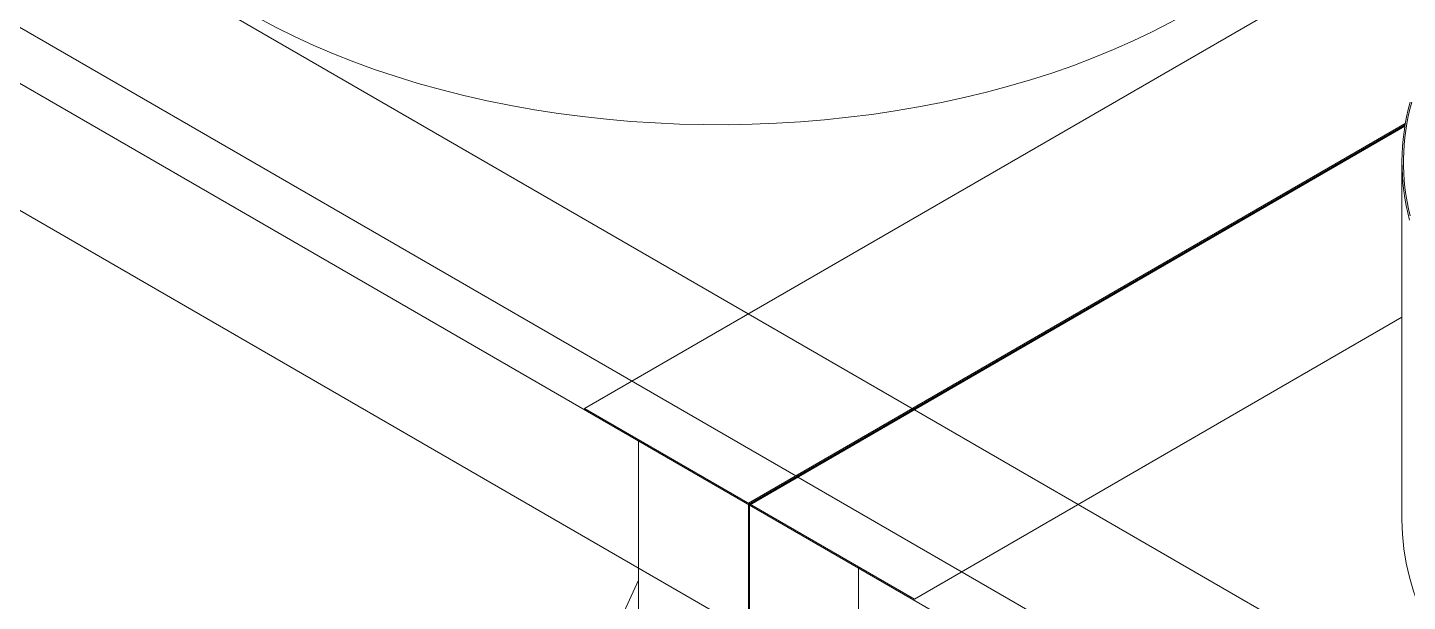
# Model space of a CAD drawing. Header units: millimetres. Extents: x -312439 to 477422, y -331570 to 212570.
# Drawn here: x 396203 to 396746, y 91738 to 91964 of the extents above; entities that cross this region are included whole.
import ezdxf

# ---------------------------------------------------------------- set-up
doc = ezdxf.new("R2010")
doc.units = ezdxf.units.MM

msp = doc.modelspace()

# ---------------------------------------------------------------- linework, layer by layer
at = {"color": 0, "linetype": 'Continuous', "lineweight": 0, "extrusion": (8.40036e-17, 0.816497, 0.57735)}
for p, q in [((396551.465, 91813.744), (394515.888, 92988.985)), ((396505.127, 91787.491), (394469.983, 92962.482)), ((394450.495, 92951.731), (398522.515, 90600.749)), ((396486.505, 91726.233), (394450.928, 92901.474)), ((397411.537, 92385.317), (396421.978, 91813.994)), ((396745.296, 91926.153), (396486.505, 91776.74)), ((396745.2, 91925.598), (396486.505, 91776.24)), ((396486.938, 91775.99), (396745.109, 91925.045)), ((396743.968, 91770.195), (396743.968, 91910.935)), ((396743.968, 91849.876), (396551.898, 91738.985)), ((396551.898, 91738.985), (396421.978, 91813.994)), ((398587.475, 90638.253), (396551.898, 91813.494)), ((396443.631, 91801.493), (396443.198, 91801.243)), ((396443.198, 91801.243), (396443.198, 90753.156)), ((396529.812, 91801.243), (396529.378, 91801.493)), ((396530.245, 91800.993), (396529.812, 91801.243)), ((398541.137, 90612), (396505.993, 91786.991)), ((396486.505, 91776.24), (396486.505, 90728.153)), ((396486.938, 91725.983), (396486.938, 91775.99)), ((396529.812, 91751.236), (396530.245, 91751.486)), ((396529.812, 91751.236), (396529.812, 90703.15)), ((396245.255, 91319.61), (396443.198, 91746.359))]:
    msp.add_line(p, q, dxfattribs=at)
at = {"color": 0, "linetype": 'Continuous', "lineweight": 0}
for centre, major_axis, start_param, end_param in [((396474.671, 92077.069), (262.225, 0), 3.1415927, 5.4977871), ((397006.193, 91910.935), (-262.225, 0), 6.126925, 6.4343205), ((397006.193, 91910.935), (-261.613, 0), 6.1262297, 6.4235661), ((397006.193, 91770.195), (262.225, 0), 3.1415927, 5.4977871)]:
    msp.add_ellipse(centre, major_axis=major_axis, ratio=0.5773503, start_param=start_param, end_param=end_param, dxfattribs=at)

doc.saveas('drawing.dxf')
